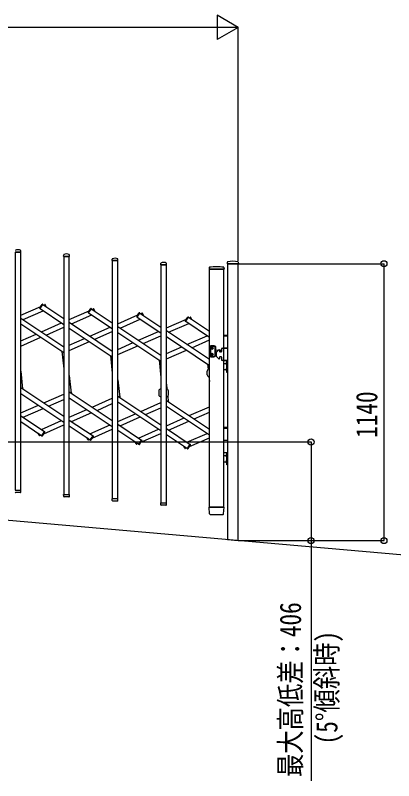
# Model space of a CAD drawing. Units: millimetres, scale not verified. Extents: x -16832 to 16820, y -11880 to 11880.
# Drawn here: x 11323 to 12882, y -2655 to 497 of the extents above; entities that cross this region are included whole.
import ezdxf
from ezdxf.enums import TextEntityAlignment as Align

# ---------------------------------------------------------------- set-up
doc = ezdxf.new("R2010")
doc.units = ezdxf.units.MM
doc.header["$LTSCALE"] = 50
for name, color, linetype in [('0-3_YKK_13', 4, 'Continuous'), ('0-4_YKK_A1', 4, 'Continuous'), ('0-5_YKK_D', 6, 'Continuous')]:
    doc.layers.add(name, color=color, linetype=linetype)
doc.styles.add('ＭＳ ゴシック', font='')
doc.styles.get('ＭＳ ゴシック').set_extended_font_data('MS Gothic')

msp = doc.modelspace()

# ---------------------------------------------------------------- linework, layer by layer
at = {"layer": '0-3_YKK_13'}
for p, q in [((11346.59, -477.85), (11346.21, -471.72)), ((11322.89, -478.16), (11346.29, -478.16)), ((11522.59, -495.34), (11522.96, -489.22)), ((11522.89, -495.66), (11546.29, -495.66)), ((11546.59, -495.34), (11546.21, -489.22)), ((11722.59, -512.84), (11722.96, -506.72)), ((11722.89, -513.16), (11746.29, -513.16)), ((11746.59, -512.84), (11746.21, -506.72)), ((11922.59, -530.34), (11922.96, -524.21)), ((11922.89, -530.66), (11946.29, -530.66)), ((11946.59, -530.34), (11946.21, -524.21)), ((12196.96, -519.51), (12196.59, -525.59)), ((12196.89, -525.91), (12242.29, -525.91)), ((12242.22, -519.51), (12242.59, -525.59)), ((12122.48, -541.51), (12122.09, -547.84)), ((12122.39, -548.16), (12183.29, -548.16)), ((12183.2, -541.51), (12183.59, -547.84)), ((11423.83, -708.59), (11434.16, -693.13)), ((11436.8, -693.69), (11435.55, -692.85)), ((11425.35, -710.82), (11424.11, -709.98)), ((11425.35, -710.82), (11436.8, -693.69)), ((11444.39, -694.35), (11445.77, -693.75)), ((11447.37, -701.11), (11444.39, -694.35)), ((11451.24, -703.7), (11447.08, -694.26)), ((11623.83, -726.09), (11634.16, -710.63)), ((11625.35, -728.31), (11636.8, -711.19)), ((11636.8, -711.19), (11635.55, -710.35)), ((11644.39, -711.85), (11645.77, -711.25)), ((11647.37, -718.61), (11644.39, -711.85)), ((11651.24, -721.2), (11647.08, -711.76)), ((11625.35, -728.31), (11624.11, -727.48)), ((11823.83, -743.59), (11834.16, -728.13)), ((11825.35, -745.81), (11824.11, -744.98)), ((11825.35, -745.81), (11836.8, -728.68)), ((11836.8, -728.68), (11835.55, -727.85)), ((11844.39, -729.35), (11845.77, -728.74)), ((11847.37, -736.11), (11844.39, -729.35)), ((11851.24, -738.69), (11847.08, -729.26)), ((12023.83, -761.09), (12034.16, -745.62)), ((12025.35, -763.31), (12036.8, -746.18)), ((12036.8, -746.18), (12035.55, -745.35)), ((12044.39, -746.85), (12045.77, -746.24)), ((12047.37, -753.61), (12044.39, -746.85)), ((12051.24, -756.19), (12047.08, -746.75)), ((12025.35, -763.31), (12024.11, -762.47)), ((12183.09, -820.16), (12197.09, -820.16)), ((12183.09, -823.16), (12197.09, -823.16)), ((12127.59, -864.36), (12127.59, -908.36)), ((12142.32, -863.36), (12128.59, -863.36)), ((12128.59, -865.86), (12141.65, -865.86)), ((12133.36, -873.45), (12132.54, -873.45)), ((12135.82, -874.27), (12136.64, -874.27)), ((12142.15, -865.99), (12146.59, -868.55)), ((12149.09, -867.11), (12142.82, -863.49)), ((12147.09, -903.29), (12147.09, -869.42)), ((12149.59, -904.74), (12149.59, -867.97)), ((12149.59, -880.66), (12160.68, -881.56)), ((12161.5, -880.74), (12152.18, -890.07)), ((12164.09, -880.16), (12162.92, -880.16)), ((12165.09, -881.16), (12165.09, -887.16)), ((12165.09, -881.92), (12169.42, -882.27)), ((12173.09, -876.16), (12173.09, -887.16)), ((12175.09, -874.16), (12197.09, -874.16)), ((12183.09, -873.16), (12197.09, -873.16)), ((12197.09, -874.16), (12183.09, -874.16)), ((12197.09, -874.16), (12197.09, -924.16)), ((12128.59, -906.86), (12141.65, -906.86)), ((12128.59, -909.36), (12142.32, -909.36)), ((12133.36, -899.27), (12132.54, -899.27)), ((12135.82, -898.45), (12136.64, -898.45)), ((12142.15, -906.72), (12146.59, -904.16)), ((12149.09, -905.6), (12142.82, -909.22)), ((12149.59, -892.05), (12151.59, -891.89)), ((12151.59, -891.48), (12151.59, -906.83)), ((12161.5, -917.57), (12152.18, -908.24)), ((12165.09, -911.16), (12165.09, -917.16)), ((12171.09, -889.16), (12167.09, -889.16)), ((12171.09, -909.16), (12167.09, -909.16)), ((12173.09, -911.16), (12173.09, -922.16)), ((12164.09, -918.16), (12162.92, -918.16)), ((12197.09, -924.16), (12175.09, -924.16)), ((12183.09, -924.16), (12197.09, -924.16)), ((12184.67, -936.66), (12195.09, -936.66)), ((12194.58, -930.76), (12194.58, -942.56)), ((12195.09, -930.76), (12194.58, -930.76)), ((12195.09, -942.56), (12194.58, -942.56)), ((12195.09, -930.76), (12195.09, -942.56)), ((12114.59, -982.76), (12114.59, -967.76)), ((12184.67, -961.66), (12195.09, -961.66)), ((12194.58, -955.76), (12194.58, -967.56)), ((12195.09, -955.76), (12194.58, -955.76)), ((12195.09, -967.56), (12194.58, -967.56)), ((12195.09, -955.76), (12195.09, -967.56)), ((11356.04, -1042.55), (11353.12, -1035.92)), ((11556.04, -1060.05), (11553.12, -1053.41)), ((11756.04, -1077.55), (11753.12, -1070.91)), ((11914.59, -1050.06), (11914.59, -1065.06)), ((11954.59, -1065.06), (11954.59, -1050.06)), ((11956.04, -1095.05), (11953.12, -1088.41)), ((11422.09, -1233.57), (11417.94, -1224.13)), ((11424.78, -1233.48), (11421.81, -1226.72)), ((11432.38, -1234.14), (11443.83, -1217.01)), ((11435.01, -1234.7), (11445.35, -1219.23)), ((11443.83, -1217.01), (11445.07, -1217.85)), ((12183.09, -1199.46), (12197.09, -1199.46)), ((12183.09, -1202.46), (12197.09, -1202.46)), ((11424.78, -1233.48), (11423.41, -1234.08)), ((11432.38, -1234.14), (11433.63, -1234.97)), ((11622.09, -1251.06), (11617.94, -1241.63)), ((11624.78, -1250.97), (11621.81, -1244.21)), ((11624.78, -1250.97), (11623.41, -1251.58)), ((11632.38, -1251.64), (11643.83, -1234.51)), ((11632.38, -1251.64), (11633.63, -1252.47)), ((11635.01, -1252.2), (11645.35, -1236.73)), ((11643.83, -1234.51), (11645.07, -1235.34)), ((11822.09, -1268.56), (11817.94, -1259.12)), ((11832.38, -1269.14), (11843.83, -1252.01)), ((11835.01, -1269.69), (11845.35, -1254.23)), ((11843.83, -1252.01), (11845.07, -1252.84)), ((12183.09, -1252.46), (12197.09, -1252.46)), ((12197.09, -1253.46), (12183.09, -1253.46)), ((11824.78, -1268.47), (11821.81, -1261.71)), ((11824.78, -1268.47), (11823.41, -1269.08)), ((11832.38, -1269.14), (11833.63, -1269.97)), ((12022.09, -1286.06), (12017.94, -1276.62)), ((12024.78, -1285.97), (12021.81, -1279.21)), ((12024.78, -1285.97), (12023.41, -1286.57)), ((12032.38, -1286.63), (12043.83, -1269.51)), ((12032.38, -1286.63), (12033.63, -1287.47)), ((12035.01, -1287.19), (12045.35, -1271.73)), ((12043.83, -1269.51), (12045.07, -1270.34)), ((12183.09, -1303.46), (12197.09, -1303.46)), ((12184.67, -1315.96), (12195.09, -1315.96)), ((12194.58, -1310.06), (12194.58, -1321.86)), ((12195.09, -1310.06), (12194.58, -1310.06)), ((12195.09, -1321.86), (12194.58, -1321.86)), ((12195.09, -1310.06), (12195.09, -1321.86)), ((12184.67, -1340.96), (12195.09, -1340.96)), ((12194.58, -1335.06), (12194.58, -1346.86)), ((12195.09, -1335.06), (12194.58, -1335.06)), ((12195.09, -1346.86), (12194.58, -1346.86)), ((12195.09, -1335.06), (12195.09, -1346.86)), ((11322.89, -1458.16), (11346.29, -1458.16)), ((11344.12, -1468.16), (11325.06, -1468.16)), ((11346.14, -1465.88), (11346.11, -1466.29)), ((11346.14, -1465.88), (11346.59, -1458.48)), ((11523.04, -1483.37), (11522.59, -1475.98)), ((11522.89, -1475.66), (11546.29, -1475.66)), ((11546.14, -1483.37), (11546.59, -1475.98)), ((11523.07, -1483.78), (11523.04, -1483.37)), ((11544.12, -1485.66), (11525.06, -1485.66)), ((11546.14, -1483.37), (11546.11, -1483.78)), ((11723.04, -1500.87), (11722.59, -1493.48)), ((11722.89, -1493.16), (11746.29, -1493.16)), ((11723.07, -1501.28), (11723.04, -1500.87)), ((11744.12, -1503.16), (11725.06, -1503.16)), ((11746.14, -1500.87), (11746.11, -1501.28)), ((11746.14, -1500.87), (11746.59, -1493.48)), ((11923.04, -1518.37), (11922.59, -1510.98)), ((11922.89, -1510.66), (11946.29, -1510.66)), ((11946.14, -1518.37), (11946.59, -1510.98)), ((11923.07, -1518.78), (11923.04, -1518.37)), ((11944.12, -1520.66), (11925.06, -1520.66)), ((11946.14, -1518.37), (11946.11, -1518.78)), ((12123.79, -1556.28), (12122.09, -1528.47)), ((12122.39, -1528.16), (12183.29, -1528.16)), ((12181.89, -1556.28), (12183.59, -1528.47)), ((12125.79, -1558.16), (12179.89, -1558.16))]:
    msp.add_line(p, q, dxfattribs=at)
for points in [[(12132.54, -873.45), (12132.54, -874.27), (12133.36, -874.27)], [(12135, -872.63), (12135, -871.81), (12134.18, -871.81), (12134.18, -872.63)], [(12134.18, -875.09), (12134.18, -875.91), (12135, -875.91), (12135, -875.09)], [(12136.64, -874.27), (12136.64, -873.45), (12135.82, -873.45)], [(12132.54, -899.27), (12132.54, -898.45), (12133.36, -898.45)], [(12134.18, -897.63), (12134.18, -896.81), (12135, -896.81), (12135, -897.63)], [(12135, -900.09), (12135, -900.91), (12134.18, -900.91), (12134.18, -900.09)], [(12136.64, -898.45), (12136.64, -899.27), (12135.82, -899.27)], [(12192.48, -934.16), (12195.26, -935.51), (12195.87, -936.66)], [(12192.48, -939.16), (12195.26, -937.8), (12195.87, -936.66)], [(12192.48, -959.16), (12195.26, -960.51), (12195.87, -961.66)], [(12192.48, -964.16), (12195.26, -962.8), (12195.87, -961.66)], [(12192.48, -1313.46), (12195.26, -1314.81), (12195.87, -1315.96)], [(12192.48, -1318.46), (12195.26, -1317.1), (12195.87, -1315.96)], [(12192.48, -1338.46), (12195.26, -1339.81), (12195.87, -1340.96)], [(12192.48, -1343.46), (12195.26, -1342.1), (12195.87, -1340.96)]]:
    msp.add_lwpolyline(points, dxfattribs=at)
for points in [[(12195.09, -974.16), (12195.09, -924.16), (12197.09, -924.16), (12197.09, -974.16)], [(12195.09, -1353.46), (12195.09, -1303.46), (12197.09, -1303.46), (12197.09, -1353.46)]]:
    msp.add_lwpolyline(points, close=True, dxfattribs=at)
for centre, radius in [((12134.59, -873.86), 3.75), ((12134.59, -898.86), 3.75), ((12169.09, -886.36), 3), ((12169.09, -886.36), 2.8)]:
    msp.add_circle(centre, radius, dxfattribs=at)
for centre, radius, start, end in [((11334.59, -492.06), 23.89, 62.3399, 117.6601), ((11345.22, -471.78), 1, 3.5, 62.3399), ((11346.29, -477.86), 0.3, 270, 0), ((11346.29, -477.86), 0.3, 0, 3.5), ((11522.89, -495.36), 0.3, 176.5, 180), ((11522.89, -495.36), 0.3, 180, 270), ((11523.96, -489.28), 1, 117.6601, 176.5), ((11534.59, -509.55), 23.89, 62.3399, 117.6601), ((11545.22, -489.28), 1, 3.5, 62.3399), ((11546.29, -495.36), 0.3, 270, 0), ((11546.29, -495.36), 0.3, 0, 3.5), ((11734.59, -527.05), 23.89, 62.3399, 117.6601), ((11722.89, -512.86), 0.3, 176.5, 180), ((11722.89, -512.86), 0.3, 180, 270), ((11723.96, -506.78), 1, 117.6601, 176.5), ((11745.22, -506.78), 1, 3.5, 62.3399), ((11746.29, -512.86), 0.3, 270, 0), ((11746.29, -512.86), 0.3, 0, 3.5), ((11922.89, -530.36), 0.3, 176.5, 180), ((11922.89, -530.36), 0.3, 180, 270), ((11923.96, -524.27), 1, 117.6601, 176.5), ((11934.59, -544.55), 23.89, 62.3399, 117.6601), ((11945.22, -524.27), 1, 3.5, 62.3399), ((11946.29, -530.36), 0.3, 270, 0), ((11946.29, -530.36), 0.3, 0, 3.5), ((12196.89, -525.61), 0.3, 176.5, 270), ((12197.96, -519.57), 1, 104.06552, 176.5), ((12219.59, -605.91), 90, 75.93448, 104.06552), ((12241.22, -519.57), 1, 3.5, 75.93448), ((12242.29, -525.61), 0.3, 270, 3.5), ((12122.39, -547.86), 0.3, 176.5, 270), ((12123.48, -541.57), 1, 99.38883, 176.5), ((12152.84, -719.16), 181, 80.61117, 99.38883), ((12182.2, -541.57), 1, 3.5, 80.61117), ((12183.29, -547.86), 0.3, 270, 3.5), ((11435, -693.69), 1, 56.24664, 146.24664), ((11424.66, -709.15), 1, 146.24664, 236.24664), ((11446.17, -694.66), 1, 23.75336, 113.75336), ((11635, -711.18), 1, 56.24664, 146.24664), ((11646.17, -712.16), 1, 23.75336, 113.75336), ((11624.66, -726.65), 1, 146.24664, 236.24664), ((11824.66, -744.15), 1, 146.24664, 236.24664), ((11835, -728.68), 1, 56.24664, 146.24664), ((11846.17, -729.66), 1, 23.75336, 113.75336), ((12035, -746.18), 1, 56.24664, 146.24664), ((12046.17, -747.16), 1, 23.75336, 113.75336), ((12024.66, -761.64), 1, 146.24664, 236.24664), ((12128.59, -864.36), 1, 90, 180), ((12128.59, -866.86), 1, 90, 180), ((12134.59, -871.86), 2.25, 33.74899, 146.25101), ((12134.59, -875.86), 2.25, 213.74899, 326.25101), ((12133.36, -872.63), 0.82, 270, 0), ((12133.36, -875.09), 0.82, 0, 90), ((12135.82, -872.63), 0.82, 180, 270), ((12135.82, -875.09), 0.82, 90, 180), ((12141.65, -866.86), 1, 60, 90), ((12142.32, -864.36), 1, 60, 90), ((12146.09, -869.42), 1, 0, 60), ((12148.59, -867.97), 1, 0, 60), ((12162.92, -882.16), 2, 90, 135), ((12164.09, -881.16), 1, 0, 90), ((12169.09, -886.36), 4.1, 347.31124, 85.37435), ((12175.09, -876.16), 2, 90, 180), ((12128.59, -905.86), 1, 180, 270), ((12128.59, -908.36), 1, 180, 270), ((12134.59, -896.86), 2.25, 33.74899, 146.25101), ((12134.59, -900.86), 2.25, 213.74899, 326.25101), ((12133.36, -897.63), 0.82, 270, 0), ((12133.36, -900.09), 0.82, 0, 90), ((12135.82, -897.63), 0.82, 180, 270), ((12135.82, -900.09), 0.82, 90, 180), ((12141.65, -905.86), 1, 270, 300), ((12142.32, -908.36), 1, 270, 300), ((12146.09, -903.29), 1, 300, 0), ((12148.59, -904.74), 1, 300, 0), ((12153.59, -891.48), 2, 135, 180), ((12153.59, -906.83), 2, 180, 225), ((12167.09, -887.16), 2, 180, 270), ((12167.09, -911.16), 2, 90, 180), ((12171.09, -887.16), 2, 270, 0), ((12171.09, -911.16), 2, 0, 90), ((12162.92, -916.16), 2, 225, 270), ((12164.09, -917.16), 1, 270, 0), ((12175.09, -922.16), 2, 180, 270), ((12200.32, -936.66), 8.23, 134.2189, 225.7811), ((12123.09, -967.76), 8.5, 90, 180), ((12200.32, -961.66), 8.23, 134.2189, 225.7811), ((12123.09, -982.76), 8.5, 180, 270), ((11923.09, -1050.06), 8.5, 90, 180), ((11923.09, -1065.06), 8.5, 180, 270), ((11946.09, -1050.06), 8.5, 0, 90), ((11946.09, -1065.06), 8.5, 270, 0), ((11444.52, -1218.68), 1, 326.24664, 56.24664), ((11423.01, -1233.16), 1, 203.75336, 293.75336), ((11434.18, -1234.14), 1, 236.24664, 326.24664), ((11623.01, -1250.66), 1, 203.75336, 293.75336), ((11634.18, -1251.64), 1, 236.24664, 326.24664), ((11644.52, -1236.17), 1, 326.24664, 56.24664), ((11844.52, -1253.67), 1, 326.24664, 56.24664), ((11823.01, -1268.16), 1, 203.75336, 293.75336), ((11834.18, -1269.14), 1, 236.24664, 326.24664), ((12023.01, -1285.66), 1, 203.75336, 293.75336), ((12034.18, -1286.64), 1, 236.24664, 326.24664), ((12044.52, -1271.17), 1, 326.24664, 56.24664), ((12200.32, -1315.96), 8.23, 134.2189, 225.7811), ((12200.32, -1340.96), 8.23, 134.2189, 225.7811), ((11325.06, -1466.16), 2, 183.5, 270), ((11344.12, -1466.16), 2, 270, 356.5), ((11346.29, -1458.46), 0.3, 356.5, 90), ((11522.89, -1475.96), 0.3, 90, 183.5), ((11546.29, -1475.96), 0.3, 356.5, 90), ((11525.06, -1483.66), 2, 183.5, 270), ((11544.12, -1483.66), 2, 270, 356.5), ((11722.89, -1493.46), 0.3, 90, 183.5), ((11725.06, -1501.16), 2, 183.5, 270), ((11744.12, -1501.16), 2, 270, 356.5), ((11746.29, -1493.46), 0.3, 356.5, 90), ((11922.89, -1510.96), 0.3, 90, 183.5), ((11946.29, -1510.96), 0.3, 356.5, 90), ((11925.06, -1518.66), 2, 183.5, 270), ((11944.12, -1518.66), 2, 270, 356.5), ((12122.39, -1528.46), 0.3, 90, 183.5), ((12183.29, -1528.46), 0.3, 356.5, 90), ((12125.79, -1556.16), 2, 183.5, 270), ((12179.89, -1556.16), 2, 270, 356.5)]:
    msp.add_arc(centre, radius, start, end, dxfattribs=at)
at = {"layer": '0-4_YKK_A1'}
for p, q in [((12183.09, -548.16), (12123.09, -548.16)), ((12123.09, -1528.16), (12123.09, -548.16)), ((12183.09, -1528.16), (12183.09, -548.16)), ((11346.09, -737.94), (11428.43, -701.7)), ((11355.3, -755.74), (11438.4, -719.17)), ((11425.52, -710.57), (11436.63, -693.94)), ((11425.52, -710.57), (11523.09, -775.77)), ((11436.63, -693.94), (11523.09, -751.71)), ((11440.38, -696.44), (11444.51, -694.63)), ((11447.37, -701.11), (11444.51, -694.63)), ((11546.09, -755.44), (11628.43, -719.2)), ((11625.52, -728.06), (11636.63, -711.43)), ((11636.63, -711.43), (11723.09, -769.21)), ((11640.38, -713.94), (11644.51, -712.12)), ((11647.37, -718.61), (11644.51, -712.12)), ((11346.09, -749.59), (11523.09, -867.87)), ((11555.3, -773.24), (11638.4, -736.67)), ((11625.52, -728.06), (11723.09, -793.27)), ((11746.09, -772.94), (11828.43, -736.7)), ((11755.3, -790.74), (11838.4, -754.17)), ((11825.52, -745.56), (11836.63, -728.93)), ((11825.52, -745.56), (11923.09, -810.76)), ((11836.63, -728.93), (11923.09, -786.71)), ((11840.38, -731.44), (11844.51, -729.62)), ((11847.37, -736.11), (11844.51, -729.62)), ((11946.09, -790.43), (12028.43, -754.2)), ((12025.52, -763.06), (12036.63, -746.43)), ((12036.63, -746.43), (12123.09, -804.21)), ((12040.38, -748.94), (12044.51, -747.12)), ((12047.37, -753.61), (12044.51, -747.12)), ((11346.09, -773.64), (11523.09, -891.92)), ((11430.78, -806.18), (11513.88, -769.61)), ((11450.5, -819.36), (11523.09, -787.41)), ((11546.09, -767.08), (11723.09, -885.37)), ((11630.78, -823.68), (11713.88, -787.11)), ((11746.09, -784.58), (11923.09, -902.86)), ((11955.3, -808.23), (12038.4, -771.66)), ((12025.52, -763.06), (12123.09, -828.26)), ((11346.09, -843.46), (11409.08, -815.73)), ((11546.09, -791.14), (11723.09, -909.42)), ((11650.5, -836.86), (11723.09, -804.91)), ((11746.09, -808.64), (11923.09, -926.92)), ((11830.78, -841.18), (11913.88, -804.61)), ((12123.09, -920.36), (11946.09, -802.08)), ((11346.09, -865.31), (11428.79, -828.91)), ((11546.09, -860.95), (11609.08, -833.23)), ((11546.09, -882.8), (11628.79, -846.41)), ((11746.09, -878.45), (11809.08, -850.73)), ((11850.5, -854.35), (11923.09, -822.41)), ((11946.09, -826.13), (12123.09, -944.42)), ((12030.78, -858.68), (12113.88, -822.11)), ((12050.5, -871.85), (12123.09, -839.91)), ((11746.09, -900.3), (11828.79, -863.91)), ((11946.09, -895.95), (12009.08, -868.23)), ((11946.09, -917.8), (12028.79, -881.4)), ((11515.53, -886.87), (11523.09, -958.89)), ((11715.53, -904.37), (11723.09, -976.39)), ((11915.53, -921.87), (11923.09, -993.89)), ((12115.53, -939.37), (12117.81, -961.09)), ((11346.09, -968.94), (11353.65, -1040.95)), ((11546.09, -986.43), (11553.65, -1058.45)), ((11746.09, -1003.93), (11753.65, -1075.95)), ((12120.95, -990.98), (12123.09, -1011.38)), ((11346.09, -1035.9), (11523.09, -1154.19)), ((11946.09, -1021.43), (11948.23, -1041.83)), ((11346.09, -1059.96), (11523.09, -1178.24)), ((11440.38, -1098.92), (11523.09, -1062.52)), ((11546.09, -1053.4), (11723.09, -1171.68)), ((11746.09, -1070.9), (11923.09, -1189.18)), ((11460.1, -1112.09), (11523.09, -1084.37)), ((11546.09, -1077.46), (11723.09, -1195.74)), ((11640.38, -1116.42), (11723.09, -1080.02)), ((11660.1, -1129.59), (11723.09, -1101.87)), ((11746.09, -1094.95), (11923.09, -1213.24)), ((11840.38, -1133.91), (11923.09, -1097.52)), ((11946.09, -1088.4), (12123.09, -1206.68)), ((11951.37, -1071.72), (11953.65, -1093.45)), ((11346.09, -1140.42), (11418.68, -1108.47)), ((11355.3, -1158.21), (11438.4, -1121.64)), ((11546.09, -1157.91), (11618.68, -1125.97)), ((11860.1, -1147.09), (11923.09, -1119.37)), ((11946.09, -1112.45), (12123.09, -1230.73)), ((12040.38, -1151.41), (12123.09, -1115.01)), ((11346.09, -1152.06), (11443.66, -1217.26)), ((11555.3, -1175.71), (11638.4, -1139.14)), ((11746.09, -1175.41), (11818.68, -1143.46)), ((11755.3, -1193.21), (11838.4, -1156.64)), ((11946.09, -1192.91), (12018.68, -1160.96)), ((12060.1, -1164.59), (12123.09, -1136.87)), ((11346.09, -1176.11), (11432.55, -1233.89)), ((11430.78, -1208.66), (11513.88, -1172.09)), ((11440.74, -1226.12), (11523.09, -1189.89)), ((11546.09, -1169.56), (11643.66, -1234.76)), ((11546.09, -1193.61), (11632.55, -1251.39)), ((11630.78, -1226.15), (11713.88, -1189.59)), ((11746.09, -1187.05), (11843.66, -1252.26)), ((11955.3, -1210.71), (12038.4, -1174.14)), ((11424.66, -1233.2), (11421.81, -1226.72)), ((11432.55, -1233.89), (11443.66, -1217.26)), ((11640.74, -1243.62), (11723.09, -1207.38)), ((11746.09, -1211.11), (11832.55, -1268.89)), ((11830.78, -1243.65), (11913.88, -1207.08)), ((11840.74, -1261.12), (11923.09, -1224.88)), ((11946.09, -1204.55), (12043.66, -1269.75)), ((11946.09, -1228.61), (12032.55, -1286.38)), ((12030.78, -1261.15), (12113.88, -1224.58)), ((13365.02, -1764.11), (7502.09, -1251.17)), ((11424.66, -1233.2), (11428.79, -1231.38)), ((11624.66, -1250.7), (11621.81, -1244.21)), ((11624.66, -1250.7), (11628.79, -1248.88)), ((11632.55, -1251.39), (11643.66, -1234.76)), ((11832.55, -1268.89), (11843.66, -1252.26)), ((12040.74, -1278.62), (12123.09, -1242.38)), ((11824.66, -1268.2), (11821.81, -1261.71)), ((11824.66, -1268.2), (11828.79, -1266.38)), ((12024.66, -1285.69), (12021.81, -1279.21)), ((12024.66, -1285.69), (12028.79, -1283.88)), ((12032.55, -1286.38), (12043.66, -1269.75)), ((12183.09, -1528.16), (12123.09, -1528.16))]:
    msp.add_line(p, q, dxfattribs=at)
for points in [[(11346.09, -478.16), (11323.09, -478.16), (11323.09, -1458.16), (11346.09, -1458.16)], [(11546.09, -495.66), (11523.09, -495.66), (11523.09, -1475.66), (11546.09, -1475.66)], [(11746.09, -513.16), (11723.09, -513.16), (11723.09, -1493.16), (11746.09, -1493.16)], [(11946.09, -530.66), (11923.09, -530.66), (11923.09, -1510.66), (11946.09, -1510.66)], [(12242.09, -525.91), (12197.09, -525.91), (12197.09, -1661.92), (12242.09, -1665.86)]]:
    msp.add_lwpolyline(points, close=True, dxfattribs=at)
at = {"layer": '0-5_YKK_D'}
for p, q in [((12242.09, 447.1), (12155.49, 497.1)), ((12155.49, 497.1), (12155.49, 397.1)), ((12142.09, 447.1), (7702.09, 447.1)), ((12242.09, 447.1), (12068.88, 447.1)), ((12242.09, 447.1), (12155.49, 397.1)), ((12242.09, -513.28), (12242.09, 448.1)), ((12243.09, -525.91), (12843.09, -525.91)), ((12842.09, -525.91), (12842.09, -1665.86)), ((7603.09, -1259.91), (12543.09, -1259.91)), ((12243.09, -1665.86), (12543.09, -1665.86)), ((12243.09, -1665.86), (12843.09, -1665.86))]:
    msp.add_line(p, q, dxfattribs=at)
msp.add_lwpolyline([(12542.09, -1259.91), (12542.09, -1665.86), (12542.09, -2654.66)], dxfattribs=at)
for centre in [(12842.09, -525.91), (12542.09, -1259.91), (12542.09, -1665.86), (12842.09, -1665.86)]:
    msp.add_circle(centre, 12.5, dxfattribs=at)

# ---------------------------------------------------------------- texts
at = {"layer": '0-5_YKK_D', "style": 'ＭＳ ゴシック', "width": 0.8}
for s, p in [('1140', (12841.29, -1243.08)), ('最大高低差：406', (12527.09, -2639.66)), ('(5°傾斜時)', (12677.09, -2505.26))]:
    msp.add_text(s, height=87.98, rotation=90, dxfattribs=at).set_placement(p, align=Align.BOTTOM_LEFT)

doc.saveas('drawing.dxf')
